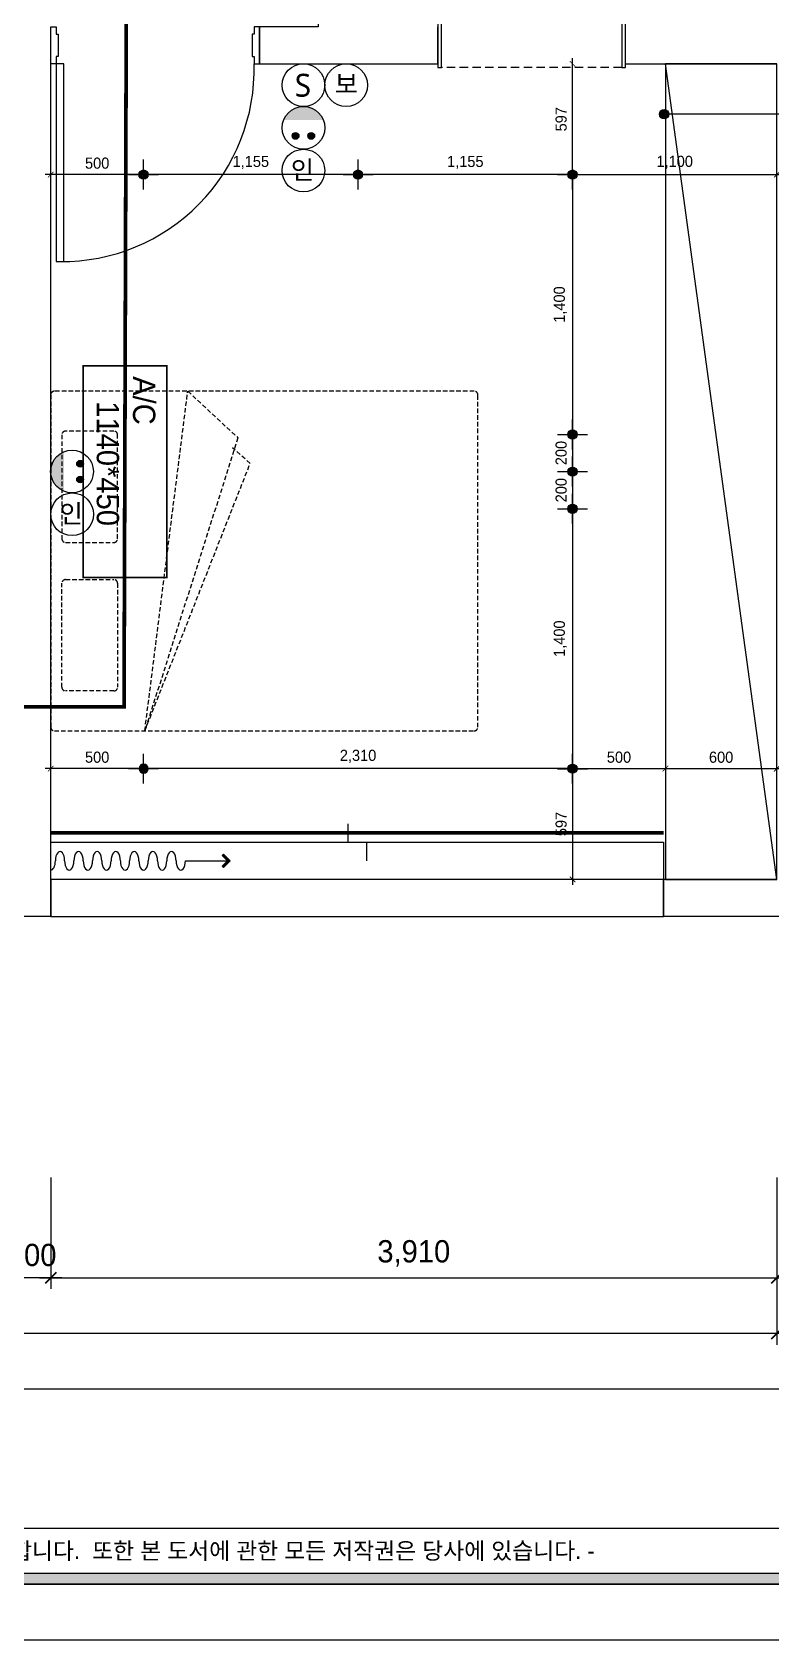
# Model space of a CAD drawing. Header units: millimetres. Extents: x 204923 to 257123, y 77248 to 107783.
# Drawn here: x 244692 to 248670, y 89363 to 98023 of the extents above; entities that cross this region are included whole.
import ezdxf
from ezdxf.enums import TextEntityAlignment as Align

# ---------------------------------------------------------------- set-up
doc = ezdxf.new("R2010")
doc.units = ezdxf.units.MM
doc.header["$LTSCALE"] = 30
doc.header["$PDMODE"] = 3
for name, pattern in [('DH-HID2', [1.2, 0.8, -0.4]), ('HID', [2.3, 1.5, -0.8]), ('HID2', [1, 0.5, -0.5]), ('HIDDEN', [9.525, 6.35, -3.175])]:
    doc.linetypes.add(name, pattern=pattern)
doc.layers.get('DEFPOINTS').update_dxf_attribs({"color": 248})
for name, color, linetype in [('0-ELC TEXT', 7, 'Continuous'), ('01. F-소품', 3, 'Continuous'), ('04-WIN', 4, 'Continuous'), ('06-FUR', 6, 'Continuous'), ('07-DIM WAL', 5, 'Continuous'), ('2-con', 2, 'Continuous'), ('3.기호.계단선', 30, 'Continuous'), ('CEIL-LIGHT', 7, 'Continuous'), ('CO-DO-FR', 7, 'Continuous'), ('CO-DOOR', 8, 'Continuous'), ('F-SYM', 7, 'Continuous'), ('FORM(YOURNAME)-11', 1, 'Continuous'), ('FU-FURM', 251, 'DH-HID2'), ('RC-LIGHT', 7, 'Continuous'), ('도면층8', 8, 'Continuous'), ('설비', 140, 'Continuous')]:
    doc.layers.add(name, color=color, linetype=linetype)
doc.styles.add('HY 울릉도 L', font='')
doc.styles.add('YOURNAME', font='HY울릉도M.TTF')
doc.styles.add('코레일둥고', font='Korail_Round_Gothic_Medium.ttf')
doc.styles.get('HY 울릉도 L').set_extended_font_data('HY울릉도L')
doc.dimstyles.new('30', dxfattribs={"dimscale": 30, "dimtxt": 2, "dimasz": 1, "dimexe": 1, "dimexo": 1, "dimgap": 1, "dimtad": 1, "dimdec": 0, "dimrnd": 0.05, "dimdsep": 46, "dimlunit": 6, "dimtxsty": 'HY 울릉도 L', "dimblk": 'ARCHTICK', "dimcen": 2.5, "dimdle": 1, "dimclrd": 133, "dimclre": 133, "dimclrt": 30, "dimadec": 0, "dimazin": 0, "dimtfac": 1, "dimtdec": 0, "dimtix": 1, "dimtmove": 2, "dimatfit": 3, "dimldrblk": 'ARCHTICK', "dimfxl": 1, "dimlwd": -1, "dimlwe": -1, "dimarcsym": 0})
doc.dimstyles.new('60', dxfattribs={"dimscale": 60, "dimtxt": 2, "dimasz": 1, "dimexe": 1, "dimexo": 1, "dimgap": 1, "dimtad": 1, "dimdec": 0, "dimrnd": 0.05, "dimdsep": 46, "dimlunit": 6, "dimtxsty": 'HY 울릉도 L', "dimblk": 'ARCHTICK', "dimcen": 2.5, "dimdle": 1, "dimclrd": 133, "dimclre": 133, "dimclrt": 30, "dimadec": 0, "dimazin": 0, "dimtfac": 1, "dimtdec": 0, "dimtix": 1, "dimtmove": 2, "dimatfit": 3, "dimldrblk": 'ARCHTICK', "dimfxl": 1, "dimlwd": -1, "dimlwe": -1, "dimarcsym": 0})

# ---------------------------------------------------------------- blocks, each defined once
blk = doc.blocks.new('FORM-PLAN')
at = {"layer": 'FORM(YOURNAME)-11'}
h = blk.add_hatch(color=256, dxfattribs=at)
h.dxf.hatch_style = 1
h.paths.add_polyline_path([(-71444, 55115), (10556, 55115), (10556, 54915), (-71444, 54915)])
h.paths.add_polyline_path([(-71444, -2085), (10556, -2085), (10556, -2285), (-71444, -2285)])
at = {"layer": 'DEFPOINTS', "color": 158}
blk.add_line((1346, -1285), (-71444, -1285), dxfattribs=at)
for points in [[(-71444, -2285), (10556, -2285), (10556, 55115), (-71444, 55115)], [(-69444, 53115), (-64, 53115), (-64, 1215), (-69444, 1215)]]:
    blk.add_lwpolyline(points, close=True, dxfattribs=at)
at = {"layer": 'FORM(YOURNAME)-11', "color": 250}
blk.add_lwpolyline([(-72444, -3285), (11556, -3285), (11556, 56115), (-72444, 56115)], close=True, dxfattribs=at)
at = {"layer": 'FORM(YOURNAME)-11'}
blk.add_lwpolyline([(-71444, -2085), (10556, -2085), (10556, -2285), (-71444, -2285)], close=True, dxfattribs=at)
at = {"layer": 'FORM(YOURNAME)-11', "color": 1, "style": 'YOURNAME'}
blk.add_text("- 본 도서는 어떠한 경우에도 무단으로 도용할 수 없으며 도용시 '지적재산권' 보호에 관한 법률에 의거, 법적 분쟁이 발생합니다.  또한 본 도서에 관한 모든 저작권은 당사에 있습니다. -", height=300, dxfattribs=at).set_placement((-32990, -1685), align=Align.MIDDLE_CENTER)
at = {"layer": 'FORM(YOURNAME)-11', "color": 3, "style": 'YOURNAME'}
for tag, height, p in [('1', 450, (9905, 18188)), ('2', 450, (9905, 17544)), ('3', 450, (9905, 16257)), ('4', 450, (9905, 14326)), ('5', 515, (9905, 12009)), ('6', 515, (9905, 9757)), ('7', 515, (9905, 7504)), ('8', 515, (9905, 5252)), ('9', 515, (9905, 2999)), ('10', 515, (5655, 811)), ('11', 515, (9905, 747)), ('12', 515, (5655, -1441)), ('13', 515, (9905, -1441))]:
    blk.add_attdef(tag, text='', height=height, dxfattribs=at).set_placement(p, align=Align.MIDDLE_RIGHT)
blk = doc.blocks.new('_ArchTick')
at = {"color": 0, "linetype": 'ByBlock', "const_width": 0.15}
blk.add_lwpolyline([(-0.5, -0.5), (0.5, 0.5)], dxfattribs=at)
blk = doc.blocks.new('*D309')
at = {"layer": '07-DIM WAL', "color": 133}
for p, q in [((244792.1, 91852.9), (244792.1, 91252.9)), ((248702.1, 91852.9), (248702.1, 91252.9)), ((244732.1, 91312.9), (248762.1, 91312.9))]:
    blk.add_line(p, q, dxfattribs=at)
at = {"layer": 'DEFPOINTS', "color": 0}
for p in [(244792.1, 91912.9), (248702.1, 91912.9), (248702.1, 91312.9)]:
    blk.add_point(p, dxfattribs=at)
at = {"layer": '07-DIM WAL', "color": 133, "xscale": 60, "yscale": 60, "zscale": 60, "rotation": 180}
blk.add_blockref('_ArchTick', (244792.1, 91312.9), dxfattribs=at)
at = {"layer": '07-DIM WAL', "color": 133, "xscale": 60, "yscale": 60, "zscale": 60}
blk.add_blockref('_ArchTick', (248702.1, 91312.9), dxfattribs=at)
at = {"layer": '07-DIM WAL', "color": 30, "insert": (246747.1, 91444.9), "char_height": 120, "attachment_point": 5, "style": 'HY 울릉도 L'}
blk.add_mtext('3,910', dxfattribs=at)
blk = doc.blocks.new('*D310')
at = {"layer": '07-DIM WAL', "color": 133}
for p, q in [((236327.1, 91852.9), (236327.1, 90952.9)), ((248702.1, 91852.9), (248702.1, 90952.9)), ((248762.1, 91012.9), (236267.1, 91012.9))]:
    blk.add_line(p, q, dxfattribs=at)
at = {"layer": 'DEFPOINTS', "color": 0}
for p in [(236327.1, 91912.9), (248702.1, 91912.9), (236327.1, 91012.9)]:
    blk.add_point(p, dxfattribs=at)
at = {"layer": '07-DIM WAL', "color": 133, "xscale": 60, "yscale": 60, "zscale": 60, "rotation": 180}
blk.add_blockref('_ArchTick', (236327.1, 91012.9), dxfattribs=at)
at = {"layer": '07-DIM WAL', "color": 133, "xscale": 60, "yscale": 60, "zscale": 60}
blk.add_blockref('_ArchTick', (248702.1, 91012.9), dxfattribs=at)
at = {"layer": '07-DIM WAL', "color": 30, "insert": (242514.6, 91144.9), "char_height": 120, "attachment_point": 5, "style": 'HY 울릉도 L'}
blk.add_mtext('12,375', dxfattribs=at)
blk = doc.blocks.new('*D312')
at = {"layer": '07-DIM WAL', "color": 133}
for p, q in [((244592.1, 91852.9), (244592.1, 91252.9)), ((244792.1, 91852.9), (244792.1, 91252.9)), ((244852.1, 91312.9), (244532.1, 91312.9))]:
    blk.add_line(p, q, dxfattribs=at)
at = {"layer": 'DEFPOINTS', "color": 0}
for p in [(244592.1, 91912.9), (244792.1, 91912.9), (244592.1, 91312.9)]:
    blk.add_point(p, dxfattribs=at)
at = {"layer": '07-DIM WAL', "color": 133, "xscale": 60, "yscale": 60, "zscale": 60}
blk.add_blockref('_ArchTick', (244592.1, 91312.9), dxfattribs=at)
at = {"layer": '07-DIM WAL', "color": 133, "xscale": 60, "yscale": 60, "zscale": 60, "rotation": 180}
blk.add_blockref('_ArchTick', (244792.1, 91312.9), dxfattribs=at)
at = {"layer": '07-DIM WAL', "color": 30, "insert": (244692.1, 91435.4), "char_height": 120, "attachment_point": 5, "style": 'HY 울릉도 L'}
blk.add_mtext('200', dxfattribs=at)
blk = doc.blocks.new('FFSFDF')
at = {"layer": '01. F-소품'}
blk.add_hatch(color=8, dxfattribs=at).paths.add_polyline_path([(1567672.9, 1746751.1), (1567679.9, 1746744.1), (1567715.3, 1746779.4), (1567679.9, 1746814.8), (1567672.9, 1746807.7), (1567701.2, 1746779.4)])
at = {"layer": '01. F-소품', "color": 8}
for p, q in [((1567474.8, 1746779.4), (1567701.2, 1746779.4)), ((1567672.9, 1746807.7), (1567679.9, 1746814.8)), ((1567672.9, 1746751.1), (1567679.9, 1746744.1))]:
    blk.add_line(p, q, dxfattribs=at)
for points in [[(1567672.9, 1746807.7), (1567701.2, 1746779.4), (1567672.9, 1746751.1)], [(1567679.9, 1746814.8), (1567715.3, 1746779.4), (1567679.9, 1746744.1)]]:
    blk.add_lwpolyline(points, dxfattribs=at)
for centre, start_param, end_param in [((1566749.8, 1746779.4), 6.283185, 7.853982), ((1566799.8, 1746779.4), 1.570796, 4.712389), ((1566849.8, 1746779.4), 4.712389, 7.853982), ((1566899.8, 1746779.4), 1.570796, 4.712389), ((1566949.8, 1746779.4), 4.712389, 7.853982), ((1566999.8, 1746779.4), 1.570796, 4.712389), ((1567049.8, 1746779.4), 4.712389, 7.853982), ((1567099.8, 1746779.4), 1.570796, 4.712389), ((1567149.8, 1746779.4), 4.712389, 7.853982), ((1567199.8, 1746779.4), 1.570796, 4.712389), ((1567249.8, 1746779.4), 4.712389, 7.853982), ((1567299.8, 1746779.4), 1.570796, 4.712389), ((1567349.8, 1746779.4), 4.712389, 7.853982), ((1567399.8, 1746779.4), 1.570796, 4.712389), ((1567449.8, 1746779.4), 4.712389, 7.853982)]:
    blk.add_ellipse(centre, major_axis=(0, -50), ratio=0.5, start_param=start_param, end_param=end_param, dxfattribs=at)
blk = doc.blocks.new('1')
at = {"linetype": 'Continuous'}
h = blk.add_hatch(color=4, dxfattribs=at)
h.dxf.hatch_style = 1
edge = h.paths.add_edge_path()
edge.add_arc((11539653, -14273504), 37.5, 0, 360)
at = {"color": 1, "linetype": 'Continuous'}
for p, q in [((11539653, -14273637), (11539653, -14273370)), ((11539520, -14273504), (11539787, -14273504))]:
    blk.add_line(p, q, dxfattribs=at)
at = {"color": 4, "linetype": 'Continuous'}
for radius in [41.5, 37.5]:
    blk.add_circle((11539653, -14273504), radius, dxfattribs=at)
blk = doc.blocks.new('*D621')
at = {"layer": '07-DIM WAL', "color": 133}
for p, q in [((247572.1, 97255.9), (247572.1, 97255.9)), ((247602.1, 97285.9), (247602.1, 95825.9)), ((247572.1, 95855.9), (247572.1, 95855.9))]:
    blk.add_line(p, q, dxfattribs=at)
at = {"layer": 'DEFPOINTS', "color": 0}
for p in [(247602.1, 97255.9), (247602.1, 95855.9), (247602.1, 95855.9)]:
    blk.add_point(p, dxfattribs=at)
at = {"layer": '07-DIM WAL', "color": 133, "xscale": 30, "yscale": 30, "zscale": 30}
for p, rotation in [((247602.1, 97255.9), 90), ((247602.1, 95855.9), 270)]:
    blk.add_blockref('_ArchTick', p, dxfattribs=dict(at, rotation=rotation))
at = {"layer": '07-DIM WAL', "color": 30, "insert": (247536.2, 96555.9), "char_height": 60, "attachment_point": 5, "rotation": 90, "style": 'HY 울릉도 L'}
blk.add_mtext('1,400', dxfattribs=at)
blk = doc.blocks.new('*D622')
at = {"layer": '07-DIM WAL', "color": 133}
for p, q in [((247602.1, 95885.9), (247602.1, 95625.9)), ((247572.1, 95855.9), (247572.1, 95855.9)), ((247572.1, 95655.9), (247572.1, 95655.9))]:
    blk.add_line(p, q, dxfattribs=at)
at = {"layer": 'DEFPOINTS', "color": 0}
for p in [(247602.1, 95855.9), (247602.1, 95655.9), (247602.1, 95655.9)]:
    blk.add_point(p, dxfattribs=at)
at = {"layer": '07-DIM WAL', "color": 133, "xscale": 30, "yscale": 30, "zscale": 30}
for p, rotation in [((247602.1, 95855.9), 270), ((247602.1, 95655.9), 90)]:
    blk.add_blockref('_ArchTick', p, dxfattribs=dict(at, rotation=rotation))
at = {"layer": '07-DIM WAL', "color": 30, "insert": (247540.8, 95755.9), "char_height": 60, "attachment_point": 5, "rotation": 90, "style": 'HY 울릉도 L'}
blk.add_mtext('200', dxfattribs=at)
blk = doc.blocks.new('*D623')
at = {"layer": '07-DIM WAL', "color": 133}
for p, q in [((247572.1, 95655.9), (247572.1, 95655.9)), ((247602.1, 95685.9), (247602.1, 95425.9)), ((247572.1, 95455.9), (247572.1, 95455.9))]:
    blk.add_line(p, q, dxfattribs=at)
at = {"layer": 'DEFPOINTS', "color": 0}
for p in [(247602.1, 95655.9), (247602.1, 95455.9), (247602.1, 95455.9)]:
    blk.add_point(p, dxfattribs=at)
at = {"layer": '07-DIM WAL', "color": 133, "xscale": 30, "yscale": 30, "zscale": 30}
for p, rotation in [((247602.1, 95655.9), 270), ((247602.1, 95455.9), 90)]:
    blk.add_blockref('_ArchTick', p, dxfattribs=dict(at, rotation=rotation))
at = {"layer": '07-DIM WAL', "color": 30, "insert": (247540.8, 95555.9), "char_height": 60, "attachment_point": 5, "rotation": 90, "style": 'HY 울릉도 L'}
blk.add_mtext('200', dxfattribs=at)
blk = doc.blocks.new('*D624')
at = {"layer": '07-DIM WAL', "color": 133}
for p, q in [((247572.1, 95455.9), (247572.1, 95455.9)), ((247602.1, 95485.9), (247602.1, 94025.9)), ((247572.1, 94055.9), (247572.1, 94055.9))]:
    blk.add_line(p, q, dxfattribs=at)
at = {"layer": 'DEFPOINTS', "color": 0}
for p in [(247602.1, 95455.9), (247602.1, 94055.9), (247602.1, 94055.9)]:
    blk.add_point(p, dxfattribs=at)
at = {"layer": '07-DIM WAL', "color": 133, "xscale": 30, "yscale": 30, "zscale": 30}
for p, rotation in [((247602.1, 95455.9), 90), ((247602.1, 94055.9), 270)]:
    blk.add_blockref('_ArchTick', p, dxfattribs=dict(at, rotation=rotation))
at = {"layer": '07-DIM WAL', "color": 30, "insert": (247536.2, 94755.9), "char_height": 60, "attachment_point": 5, "rotation": 90, "style": 'HY 울릉도 L'}
blk.add_mtext('1,400', dxfattribs=at)
blk = doc.blocks.new('*D625')
at = {"layer": '07-DIM WAL', "color": 133}
for p, q in [((247572.1, 94055.9), (247572.1, 94055.9)), ((247602.1, 94085.9), (247602.1, 93429.4)), ((247572.1, 93459.4), (247572.1, 93459.4))]:
    blk.add_line(p, q, dxfattribs=at)
at = {"layer": 'DEFPOINTS', "color": 0}
for p in [(247602.1, 94055.9), (247602.1, 93459.4), (247602.1, 93459.4)]:
    blk.add_point(p, dxfattribs=at)
at = {"layer": '07-DIM WAL', "color": 133, "xscale": 30, "yscale": 30, "zscale": 30}
for p, rotation in [((247602.1, 94055.9), 90), ((247602.1, 93459.4), 270)]:
    blk.add_blockref('_ArchTick', p, dxfattribs=dict(at, rotation=rotation))
at = {"layer": '07-DIM WAL', "color": 30, "insert": (247540.8, 93757.6), "char_height": 60, "attachment_point": 5, "rotation": 90, "style": 'HY 울릉도 L'}
blk.add_mtext('597', dxfattribs=at)
blk = doc.blocks.new('*D626')
at = {"layer": '07-DIM WAL', "color": 133}
for p, q in [((247572.1, 94055.9), (248132.1, 94055.9)), ((247602.1, 94085.9), (247602.1, 94085.9)), ((248102.1, 94085.9), (248102.1, 94085.9))]:
    blk.add_line(p, q, dxfattribs=at)
at = {"layer": 'DEFPOINTS', "color": 0}
for p in [(247602.1, 94055.9), (248102.1, 94055.9), (248102.1, 94055.9)]:
    blk.add_point(p, dxfattribs=at)
at = {"layer": '07-DIM WAL', "color": 133, "xscale": 30, "yscale": 30, "zscale": 30, "rotation": 180}
blk.add_blockref('_ArchTick', (247602.1, 94055.9), dxfattribs=at)
at = {"layer": '07-DIM WAL', "color": 133, "xscale": 30, "yscale": 30, "zscale": 30}
blk.add_blockref('_ArchTick', (248102.1, 94055.9), dxfattribs=at)
at = {"layer": '07-DIM WAL', "color": 30, "insert": (247852.1, 94117.2), "char_height": 60, "attachment_point": 5, "style": 'HY 울릉도 L'}
blk.add_mtext('500', dxfattribs=at)
blk = doc.blocks.new('*D627')
at = {"layer": '07-DIM WAL', "color": 133}
for p, q in [((248072.1, 94055.9), (248732.1, 94055.9)), ((248102.1, 94085.9), (248102.1, 94085.9)), ((248702.1, 94085.9), (248702.1, 94085.9))]:
    blk.add_line(p, q, dxfattribs=at)
at = {"layer": 'DEFPOINTS', "color": 0}
for p in [(248102.1, 94055.9), (248702.1, 94055.9), (248702.1, 94055.9)]:
    blk.add_point(p, dxfattribs=at)
at = {"layer": '07-DIM WAL', "color": 133, "xscale": 30, "yscale": 30, "zscale": 30, "rotation": 180}
blk.add_blockref('_ArchTick', (248102.1, 94055.9), dxfattribs=at)
at = {"layer": '07-DIM WAL', "color": 133, "xscale": 30, "yscale": 30, "zscale": 30}
blk.add_blockref('_ArchTick', (248702.1, 94055.9), dxfattribs=at)
at = {"layer": '07-DIM WAL', "color": 30, "insert": (248402.1, 94117.1), "char_height": 60, "attachment_point": 5, "style": 'HY 울릉도 L'}
blk.add_mtext('600', dxfattribs=at)
blk = doc.blocks.new('*D628')
at = {"layer": '07-DIM WAL', "color": 133}
for p, q in [((247632.1, 94055.9), (245262.1, 94055.9)), ((245292.1, 94085.9), (245292.1, 94085.9)), ((247602.1, 94085.9), (247602.1, 94085.9))]:
    blk.add_line(p, q, dxfattribs=at)
at = {"layer": 'DEFPOINTS', "color": 0}
for p in [(245292.1, 94055.9), (245292.1, 94055.9), (247602.1, 94055.9)]:
    blk.add_point(p, dxfattribs=at)
at = {"layer": '07-DIM WAL', "color": 133, "xscale": 30, "yscale": 30, "zscale": 30, "rotation": 180}
blk.add_blockref('_ArchTick', (245292.1, 94055.9), dxfattribs=at)
at = {"layer": '07-DIM WAL', "color": 133, "xscale": 30, "yscale": 30, "zscale": 30}
blk.add_blockref('_ArchTick', (247602.1, 94055.9), dxfattribs=at)
at = {"layer": '07-DIM WAL', "color": 30, "insert": (246447.1, 94121.9), "char_height": 60, "attachment_point": 5, "style": 'HY 울릉도 L'}
blk.add_mtext('2,310', dxfattribs=at)
blk = doc.blocks.new('*D629')
at = {"layer": '07-DIM WAL', "color": 133}
for p, q in [((245322.1, 94055.9), (244762.1, 94055.9)), ((244792.1, 94085.9), (244792.1, 94085.9)), ((245292.1, 94085.9), (245292.1, 94085.9))]:
    blk.add_line(p, q, dxfattribs=at)
at = {"layer": 'DEFPOINTS', "color": 0}
for p in [(244792.1, 94055.9), (244792.1, 94055.9), (245292.1, 94055.9)]:
    blk.add_point(p, dxfattribs=at)
at = {"layer": '07-DIM WAL', "color": 133, "xscale": 30, "yscale": 30, "zscale": 30, "rotation": 180}
blk.add_blockref('_ArchTick', (244792.1, 94055.9), dxfattribs=at)
at = {"layer": '07-DIM WAL', "color": 133, "xscale": 30, "yscale": 30, "zscale": 30}
blk.add_blockref('_ArchTick', (245292.1, 94055.9), dxfattribs=at)
at = {"layer": '07-DIM WAL', "color": 30, "insert": (245042.1, 94117.2), "char_height": 60, "attachment_point": 5, "style": 'HY 울릉도 L'}
blk.add_mtext('500', dxfattribs=at)
blk = doc.blocks.new('*D633')
at = {"layer": '07-DIM WAL', "color": 133}
for p, q in [((247602.1, 97225.9), (247602.1, 97882.4)), ((247572.1, 97852.4), (247572.1, 97852.4)), ((247572.1, 97255.9), (247572.1, 97255.9))]:
    blk.add_line(p, q, dxfattribs=at)
at = {"layer": 'DEFPOINTS', "color": 0}
for p in [(247602.1, 97852.4), (247602.1, 97852.4), (247602.1, 97255.9)]:
    blk.add_point(p, dxfattribs=at)
at = {"layer": '07-DIM WAL', "color": 133, "xscale": 30, "yscale": 30, "zscale": 30}
for p, rotation in [((247602.1, 97852.4), 90), ((247602.1, 97255.9), 270)]:
    blk.add_blockref('_ArchTick', p, dxfattribs=dict(at, rotation=rotation))
at = {"layer": '07-DIM WAL', "color": 30, "insert": (247540.8, 97554.1), "char_height": 60, "attachment_point": 5, "rotation": 90, "style": 'HY 울릉도 L'}
blk.add_mtext('597', dxfattribs=at)
blk = doc.blocks.new('*D634')
at = {"layer": '07-DIM WAL', "color": 133}
for p, q in [((247632.1, 97255.9), (246417.1, 97255.9)), ((246447.1, 97285.9), (246447.1, 97285.9)), ((247602.1, 97285.9), (247602.1, 97285.9))]:
    blk.add_line(p, q, dxfattribs=at)
at = {"layer": 'DEFPOINTS', "color": 0}
for p in [(246447.1, 97255.9), (246447.1, 97255.9), (247602.1, 97255.9)]:
    blk.add_point(p, dxfattribs=at)
at = {"layer": '07-DIM WAL', "color": 133, "xscale": 30, "yscale": 30, "zscale": 30, "rotation": 180}
blk.add_blockref('_ArchTick', (246447.1, 97255.9), dxfattribs=at)
at = {"layer": '07-DIM WAL', "color": 133, "xscale": 30, "yscale": 30, "zscale": 30}
blk.add_blockref('_ArchTick', (247602.1, 97255.9), dxfattribs=at)
at = {"layer": '07-DIM WAL', "color": 30, "insert": (247024.6, 97321.2), "char_height": 60, "attachment_point": 5, "style": 'HY 울릉도 L'}
blk.add_mtext('1,155', dxfattribs=at)
blk = doc.blocks.new('*D635')
at = {"layer": '07-DIM WAL', "color": 133}
for p, q in [((246477.1, 97255.9), (245262.1, 97255.9)), ((245292.1, 97285.9), (245292.1, 97285.9)), ((246447.1, 97285.9), (246447.1, 97285.9))]:
    blk.add_line(p, q, dxfattribs=at)
at = {"layer": 'DEFPOINTS', "color": 0}
for p in [(245292.1, 97255.9), (245292.1, 97255.9), (246447.1, 97255.9)]:
    blk.add_point(p, dxfattribs=at)
at = {"layer": '07-DIM WAL', "color": 133, "xscale": 30, "yscale": 30, "zscale": 30, "rotation": 180}
blk.add_blockref('_ArchTick', (245292.1, 97255.9), dxfattribs=at)
at = {"layer": '07-DIM WAL', "color": 133, "xscale": 30, "yscale": 30, "zscale": 30}
blk.add_blockref('_ArchTick', (246447.1, 97255.9), dxfattribs=at)
at = {"layer": '07-DIM WAL', "color": 30, "insert": (245869.6, 97321.2), "char_height": 60, "attachment_point": 5, "style": 'HY 울릉도 L'}
blk.add_mtext('1,155', dxfattribs=at)
blk = doc.blocks.new('*D636')
at = {"layer": '07-DIM WAL', "color": 133}
for p, q in [((245322.1, 97255.9), (244762.1, 97255.9)), ((244792.1, 97285.9), (244792.1, 97285.9)), ((245292.1, 97285.9), (245292.1, 97285.9))]:
    blk.add_line(p, q, dxfattribs=at)
at = {"layer": 'DEFPOINTS', "color": 0}
for p in [(244792.1, 97255.9), (244792.1, 97255.9), (245292.1, 97255.9)]:
    blk.add_point(p, dxfattribs=at)
at = {"layer": '07-DIM WAL', "color": 133, "xscale": 30, "yscale": 30, "zscale": 30, "rotation": 180}
blk.add_blockref('_ArchTick', (244792.1, 97255.9), dxfattribs=at)
at = {"layer": '07-DIM WAL', "color": 133, "xscale": 30, "yscale": 30, "zscale": 30}
blk.add_blockref('_ArchTick', (245292.1, 97255.9), dxfattribs=at)
at = {"layer": '07-DIM WAL', "color": 30, "insert": (245042.1, 97317.2), "char_height": 60, "attachment_point": 5, "style": 'HY 울릉도 L'}
blk.add_mtext('500', dxfattribs=at)
blk = doc.blocks.new('*D637')
at = {"layer": '07-DIM WAL', "color": 133}
for p, q in [((247572.1, 97255.9), (248732.1, 97255.9)), ((247602.1, 97285.9), (247602.1, 97285.9)), ((248702.1, 97285.9), (248702.1, 97285.9))]:
    blk.add_line(p, q, dxfattribs=at)
at = {"layer": 'DEFPOINTS', "color": 0}
for p in [(247602.1, 97255.9), (248702.1, 97255.9), (248702.1, 97255.9)]:
    blk.add_point(p, dxfattribs=at)
at = {"layer": '07-DIM WAL', "color": 133, "xscale": 30, "yscale": 30, "zscale": 30, "rotation": 180}
blk.add_blockref('_ArchTick', (247602.1, 97255.9), dxfattribs=at)
at = {"layer": '07-DIM WAL', "color": 133, "xscale": 30, "yscale": 30, "zscale": 30}
blk.add_blockref('_ArchTick', (248702.1, 97255.9), dxfattribs=at)
at = {"layer": '07-DIM WAL', "color": 30, "insert": (248152.1, 97321.8), "char_height": 60, "attachment_point": 5, "style": 'HY 울릉도 L'}
blk.add_mtext('1,100', dxfattribs=at)
blk = doc.blocks.new('SW')
at = {"layer": '설비', "color": 140}
blk.add_circle((11533254, -14277699), 184, dxfattribs=at)
at = {"layer": '설비', "color": 140, "insert": (11533320, -14277601), "char_height": 197.14, "width": 314.33, "attachment_point": 3, "style": '코레일둥고'}
blk.add_mtext('{\\fMalgun Gothic|b0|i0|c129|p50;S}', dxfattribs=at)
blk = doc.blocks.new('QHDLFFJ')
at = {"layer": '설비', "color": 140}
blk.add_circle((236550.8, 104207.8), 115, dxfattribs=at)
at = {"layer": '설비', "color": 140, "style": '코레일둥고'}
blk.add_text('보 ', height=100, dxfattribs=at).set_placement((236489.6, 104163.9))
blk = doc.blocks.new('egoo')
at = {"layer": '설비'}
h = blk.add_hatch(color=140, dxfattribs=at)
edge = h.paths.add_edge_path()
edge.add_arc((1015645, 443434), 22.3, 0, 360)
h = blk.add_hatch(color=140, dxfattribs=at)
edge = h.paths.add_edge_path()
edge.add_arc((1015748, 443434), 22.3, 0, 360)
h = blk.add_hatch(color=140, dxfattribs=at)
edge = h.paths.add_edge_path()
edge.add_line((1015826, 443329), (1015567, 443329))
edge.add_ellipse((1015696, 443381), major_axis=(99, 99), ratio=1, start_angle=156.9578, end_angle=293.0422)
at = {"layer": '설비', "color": 140}
for centre, radius in [((1015696, 443381), 140), ((1015645, 443434), 22.3), ((1015748, 443434), 22.3)]:
    blk.add_circle(centre, radius, dxfattribs=at)
blk = doc.blocks.new('DLSXJSPT')
at = {"layer": '설비', "color": 140}
blk.add_circle((242956, 103418.4), 115, dxfattribs=at)
at = {"layer": '설비', "color": 140, "style": '코레일둥고'}
blk.add_text('인', height=100, dxfattribs=at).set_placement((242888.1, 103372))
blk = doc.blocks.new('cdr')
at = {"layer": '04-WIN'}
blk.add_lwpolyline([(218992.1, 93259.4), (222292.1, 93259.4), (222292.1, 93459.4), (218992.1, 93459.4)], close=True, dxfattribs=at)
at = {"layer": '2-con'}
for p, q in [((218992.1, 93259.4), (218992.1, 98052.4)), ((222087.1, 97852.4), (222087.1, 98052.4)), ((222087.1, 97852.4), (222902.1, 97852.4)), ((222902.1, 93459.4), (222292.1, 93459.4)), ((222292.1, 93459.4), (222292.1, 93259.4))]:
    blk.add_line(p, q, dxfattribs=at)
for points in [[(221017.1, 103736.5), (223332.1, 103736.5), (223332.1, 101817.4), (223102.1, 101817.4), (223102.1, 93259.4), (222292.1, 93259.4)], [(219337.1, 99302.4), (219337.1, 99502.4), (219337.1, 99302.4), (220432.1, 99302.4), (220432.1, 98052.4), (220117.1, 98052.4), (220117.1, 97852.4), (220117.1, 98052.4)], [(220117.1, 97852.4), (221077.1, 97852.4), (221077.1, 98052.4), (221077.1, 97852.4)], [(218992.1, 93259.4), (218162.1, 93259.4)]]:
    blk.add_lwpolyline(points, dxfattribs=at)
at = {"layer": 'CO-DO-FR'}
for points in [[(218992.1, 97852.4), (218992.1, 98052.4), (219022.1, 98052.4), (219022.1, 98012.4), (219032.1, 98012.4), (219032.1, 97892.4), (219022.1, 97892.4), (219022.1, 97852.4), (218992.1, 97852.4)], [(220117.1, 97852.4), (220117.1, 98052.4), (220087.1, 98052.4), (220087.1, 98012.4), (220077.1, 98012.4), (220077.1, 97892.4), (220087.1, 97892.4), (220087.1, 97852.4), (220117.1, 97852.4)]]:
    blk.add_lwpolyline(points, close=True, dxfattribs=at)
at = {"layer": 'CO-DOOR'}
blk.add_lwpolyline([(219062.1, 96787.4), (219062.1, 97852.4), (219022.1, 97852.4), (219022.1, 96787.4)], close=True, dxfattribs=at)
blk.add_arc((219052.1, 97822.7), 1035.4, 269.44664, 1.63951, dxfattribs=at)
blk = doc.blocks.new('cjswjdeh')
at = {"layer": '06-FUR', "color": 8, "linetype": 'HID'}
blk.add_line((276986.8, 100502.3), (276016.8, 100502.3), dxfattribs=at)
at = {"layer": '06-FUR', "color": 8}
for points in [[(275996.8, 100502.3), (276016.8, 100502.3), (276016.8, 100742.3), (275996.8, 100742.3)], [(276986.8, 100502.3), (277006.8, 100502.3), (277006.8, 100742.3), (276986.8, 100742.3)]]:
    blk.add_lwpolyline(points, close=True, dxfattribs=at)
blk.add_lwpolyline([(277821.8, 96129.3), (277821.8, 100522.3), (277221.8, 100522.3), (277221.8, 96129.3), (277821.8, 96129.3), (277221.8, 100522.3)], dxfattribs=at)
at = {"layer": 'FU-FURM', "color": 8}
for p, q in [((274418.4, 96929.3), (274649.8, 98759.3)), ((274649.8, 98759.3), (274919.8, 98508.3)), ((274919.8, 98508.3), (274418.4, 96929.3)), ((274985.8, 98370.3), (274889.8, 98454.3)), ((274418.4, 96929.3), (274985.8, 98370.3))]:
    blk.add_line(p, q, dxfattribs=at)
for points in [[(276211.8, 96949.3), (276211.8, 98739.3, 0.414214), (276191.8, 98759.3), (273931.8, 98759.3, 0.414214), (273911.8, 98739.3), (273911.8, 96949.3, 0.414214), (273931.8, 96929.3), (276191.8, 96929.3, 0.414214)], [(274271.8, 97964.3), (274271.8, 98524.3, 0.414214), (274251.8, 98544.3), (273991.8, 98544.3, 0.414214), (273971.8, 98524.3), (273971.8, 97964.3, 0.414214), (273991.8, 97944.3), (274251.8, 97944.3, 0.414214)], [(274271.8, 97724.3), (274271.8, 97164.3, -0.414214), (274251.8, 97144.3), (273991.8, 97144.3, -0.414214), (273971.8, 97164.3), (273971.8, 97724.3, -0.414214), (273991.8, 97744.3), (274251.8, 97744.3, -0.414214)]]:
    blk.add_lwpolyline(points, format="xyb", close=True, dxfattribs=at)
blk.add_blockref('cdr', (54919.7, 2670))

msp = doc.modelspace()

# ---------------------------------------------------------------- hatches: boundary and pattern name
at = {"layer": '0-ELC TEXT'}
h = msp.add_hatch(color=256, dxfattribs=at)
h.dxf.hatch_style = 1
edge = h.paths.add_edge_path()
edge.add_arc((248094.8, 97581.2), 25, -270, 90, ccw=False)

# ---------------------------------------------------------------- linework, layer by layer
msp.add_line((249257.2, 97581.2), (248094.8, 97581.2), dxfattribs=at)
msp.add_circle((248094.8, 97581.2), 25, dxfattribs=at)
at = {"layer": '3.기호.계단선', "color": 140, "linetype": 'HID2', "ltscale": 5}
msp.add_lwpolyline([(245203.9, 99677.4, 20, 20, 0), (245186.9, 94389.5, 20, 20, 0), (242819.6, 94389.5, 0, 0, 0)], format="xyseb", dxfattribs=at)
at = {"layer": 'CEIL-LIGHT'}
msp.add_line((244792.1, 93659.4), (245917.1, 93659.4), dxfattribs=at)
at = {"layer": 'CEIL-LIGHT', "color": 10, "linetype": 'HIDDEN', "const_width": 20}
msp.add_lwpolyline([(244792.1, 93709.4), (248092.1, 93709.4)], dxfattribs=at)
at = {"layer": 'CEIL-LIGHT'}
for points in [[(246392.1, 93759.4), (246392.1, 93659.4), (246492.1, 93659.4), (246492.1, 93559.4)], [(244792.1, 93659.4), (248092.1, 93659.4), (248092.1, 93459.4)]]:
    msp.add_lwpolyline(points, dxfattribs=at)
at = {"layer": '도면층8', "const_width": 10}
msp.add_lwpolyline([(244967.1, 96225.9), (244967.1, 95085.9), (245417.1, 95085.9), (245417.1, 96225.9)], close=True, dxfattribs=at)

# ---------------------------------------------------------------- block references
at = {"color": 0}
msp.add_blockref('FFSFDF', (-1321957.7, -1653220.1), dxfattribs=at)
at = {"layer": '3.기호.계단선'}
msp.add_blockref('cjswjdeh', (-29119.7, -2670), dxfattribs=at)
at = {"layer": 'F-SYM', "xscale": 0.3, "yscale": 0.3, "zscale": 0.3}
msp.add_blockref('FORM-PLAN', (253055.9, 90348.4), dxfattribs=at)
at = {"layer": 'RC-LIGHT', "yscale": 0.6024096385271789, "zscale": 0.6024096385271789}
for p, xscale in [((-6706306.4, 8695752.1), 0.6024096385271789), ((-6705151.4, 8695752.1), 0.6024096385271789), ((-6703996.4, 8695752.1), 0.6024096385271789), ((-6703996.4, 8694352.1), 0.6024096385271789), ((-6703996.4, 8694152.1), 0.6024096385271789), ((-6703996.4, 8693952.1), 0.6024096385271789), ((7196890.6, 8692552.1), -0.6024096385271789), ((-6703996.4, 8692552.1), 0.6024096385271789)]:
    msp.add_blockref('1', p, dxfattribs=dict(at, xscale=xscale))
at = {"layer": '설비', "color": 140, "xscale": 0.625, "yscale": 0.625, "zscale": 0.625}
msp.add_blockref('SW', (-6962131.1, 9021299.5), dxfattribs=at)
at = {"layer": '설비'}
for name, p in [('QHDLFFJ', (9831.9, -6470.4)), ('DLSXJSPT', (3196.7, -6141)), ('DLSXJSPT', (1951.1, -7992.5))]:
    msp.add_blockref(name, p, dxfattribs=at)
at = {"layer": '설비', "color": 140, "xscale": 0.8214285869294655, "yscale": 0.8214285869294655, "zscale": 0.8214285869294655}
for p, rotation in [((1080474.8, 461713.6), 180), ((-119299.1, 929978), 270)]:
    msp.add_blockref('egoo', p, dxfattribs=dict(at, rotation=rotation))

# ---------------------------------------------------------------- texts
at = {"layer": '도면층8', "style": '코레일둥고'}
for s, p in [('A/C', (245235.2, 96170)), ('1140*450', (245040, 96035.2))]:
    msp.add_text(s, height=120, rotation=270, dxfattribs=at).set_placement(p)

# ---------------------------------------------------------------- dimensions: what is measured, and where the dimension line sits
at = {"layer": '07-DIM WAL'}
for base, p1, p2, picture, middle in [((247602.0996569, 97852.3691936), (247602.0996569, 97255.8691936), (247602.0996569, 97852.3691936), '*D633', (247540.7563734, 97554.1191936)), ((247602.1, 95855.9), (247602.1, 97255.9), (247602.1, 95855.9), '*D621', (247536.2, 96555.9)), ((247602.1, 95655.9), (247602.1, 95855.9), (247602.1, 95655.9), '*D622', (247540.8, 95755.9)), ((247602.1, 95455.9), (247602.1, 95655.9), (247602.1, 95455.9), '*D623', (247540.8, 95555.9)), ((247602.1, 94055.9), (247602.1, 95455.9), (247602.1, 94055.9), '*D624', (247536.2, 94755.9)), ((247602.0996569, 93459.3691936), (247602.0996569, 94055.8691936), (247602.0996569, 93459.3691936), '*D625', (247540.7563734, 93757.6191936))]:
    dim = msp.add_linear_dim(base=base, p1=p1, p2=p2, angle=90, dimstyle='30', override={"dimfxl": 1.25}, dxfattribs=at)
    dim.commit()
    dim.dimension.update_dxf_attribs({"geometry": picture, "text_midpoint": middle})
for base, p1, p2, picture, middle in [((244792.1, 97255.9), (245292.1, 97255.9), (244792.1, 97255.9), '*D636', (245042.1, 97317.2)), ((245292.1, 97255.9), (246447.1, 97255.9), (245292.1, 97255.9), '*D635', (245869.6, 97321.2)), ((246447.1, 97255.9), (247602.1, 97255.9), (246447.1, 97255.9), '*D634', (247024.6, 97321.2)), ((248702.1, 97255.9), (247602.1, 97255.9), (248702.1, 97255.9), '*D637', (248152.1, 97321.8)), ((244792.1, 94055.9), (245292.1, 94055.9), (244792.1, 94055.9), '*D629', (245042.1, 94117.2)), ((245292.1, 94055.9), (247602.1, 94055.9), (245292.1, 94055.9), '*D628', (246447.1, 94121.9)), ((248102.1, 94055.9), (247602.1, 94055.9), (248102.1, 94055.9), '*D626', (247852.1, 94117.2)), ((248702.1, 94055.9), (248102.1, 94055.9), (248702.1, 94055.9), '*D627', (248402.1, 94117.1))]:
    dim = msp.add_linear_dim(base=base, p1=p1, p2=p2, dimstyle='30', override={"dimfxl": 1.25}, dxfattribs=at)
    dim.commit()
    dim.dimension.update_dxf_attribs({"geometry": picture, "text_midpoint": middle})
for base, p1, p2, picture, middle in [((236327.1, 91012.9), (248702.1, 91912.9), (236327.1, 91912.9), '*D310', (242514.6, 91144.9)), ((244592.1, 91312.9), (244792.1, 91912.9), (244592.1, 91912.9), '*D312', (244692.1, 91435.4)), ((248702.1, 91312.9), (244792.1, 91912.9), (248702.1, 91912.9), '*D309', (246747.1, 91444.9))]:
    dim = msp.add_linear_dim(base=base, p1=p1, p2=p2, dimstyle='60', dxfattribs=at)
    dim.commit()
    dim.dimension.update_dxf_attribs({"geometry": picture, "text_midpoint": middle})

doc.saveas('drawing.dxf')
